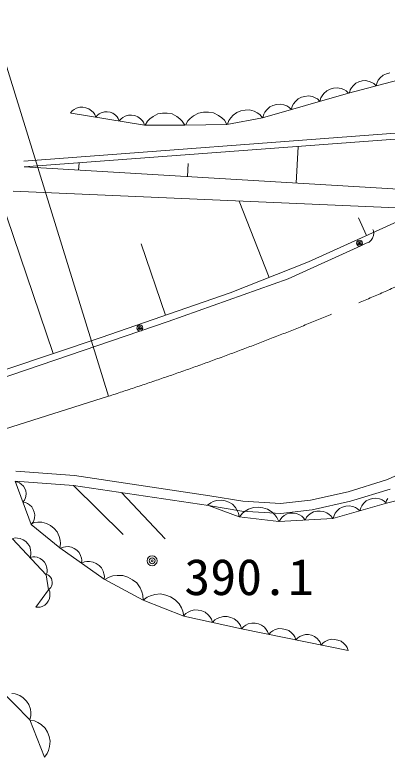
# Model space of a CAD drawing. Units: millimetres, scale not verified. Extents: x 40000 to 680000, y 20000 to 380000.
# Drawn here: x 164562 to 183370, y 281112 to 318580 of the extents above; entities that cross this region are included whole.
import ezdxf
from ezdxf.enums import TextEntityAlignment as Align

# ---------------------------------------------------------------- set-up
doc = ezdxf.new("R2010")
doc.units = ezdxf.units.MM
doc.header["$LTSCALE"] = 1000
doc.linetypes.add('CHAIN', pattern=[18.5, 12, -1.5, 3.5, -1.5])
for name, color, linetype, lineweight in [('M-BGD', 7, 'Continuous', 13), ('M-BMK', 2, 'CHAIN', 13), ('M-STR-HTXT', 7, 'Continuous', 13)]:
    doc.layers.add(name, color=color, linetype=linetype, lineweight=lineweight)
doc.styles.add('ＭＳ ゴシック', font='')
doc.styles.get('ＭＳ ゴシック').set_extended_font_data('MS Gothic')

msp = doc.modelspace()

# ---------------------------------------------------------------- linework, layer by layer
at = {"layer": 'M-BGD'}
for p, q in [((185613, 315748), (181419, 314625)), ((183166, 315528), (183016, 315394)), ((183332, 315603), (183166, 315528)), ((183506, 315650), (183332, 315603)), ((181790, 315130), (181650, 315005)), ((181945, 315200), (181790, 315130)), ((182108, 315244), (181945, 315200)), ((182277, 315260), (182108, 315244)), ((182461, 315223), (182277, 315260)), ((182591, 315171), (182461, 315223)), ((182694, 315111), (182591, 315171)), ((182811, 314998), (182694, 315111)), ((182859, 315166), (182811, 314998)), ((182923, 315276), (182859, 315166)), ((183016, 315394), (182923, 315276)), ((180323, 314750), (180175, 314614)), ((180488, 314828), (180323, 314750)), ((180661, 314877), (180488, 314828)), ((180842, 314897), (180661, 314877)), ((181040, 314860), (180842, 314897)), ((181180, 314806), (181040, 314860)), ((181291, 314744), (181180, 314806)), ((181419, 314625), (181291, 314744)), ((181504, 314792), (181459, 314635)), ((181563, 314895), (181504, 314792)), ((181650, 315005), (181563, 314895)), ((181419, 314625), (177076, 313389)), ((179045, 314417), (178880, 314339)), ((179218, 314466), (179045, 314417)), ((179400, 314487), (179218, 314466)), ((179597, 314450), (179400, 314487)), ((179737, 314396), (179597, 314450)), ((179849, 314334), (179737, 314396)), ((180022, 314383), (179976, 314214)), ((180084, 314494), (180022, 314383)), ((180175, 314614), (180084, 314494)), ((177602, 314007), (177438, 313929)), ((177776, 314056), (177602, 314007)), ((177957, 314076), (177776, 314056)), ((178155, 314039), (177957, 314076)), ((178295, 313985), (178155, 314039)), ((178406, 313923), (178295, 313985)), ((178641, 314084), (178579, 313973)), ((178732, 314203), (178641, 314084)), ((178880, 314339), (178732, 314203)), ((179976, 314214), (179849, 314334)), ((167466, 313737), (167369, 313621)), ((171120, 313015), (167413, 313614)), ((167556, 313801), (167466, 313737)), ((167671, 313862), (167556, 313801)), ((167837, 313914), (167671, 313862)), ((167996, 313915), (167837, 313914)), ((168150, 313890), (167996, 313915)), ((168299, 313839), (168150, 313890)), ((168441, 313737), (168299, 313839)), ((168531, 313644), (168441, 313737)), ((168596, 313554), (168531, 313644)), ((168931, 313636), (168825, 313580)), ((169085, 313684), (168931, 313636)), ((169231, 313685), (169085, 313684)), ((169373, 313662), (169231, 313685)), ((169511, 313615), (169373, 313662)), ((169642, 313521), (169511, 313615)), ((172022, 313615), (171782, 313575)), ((172262, 313615), (172022, 313615)), ((172502, 313575), (172262, 313615)), ((173840, 313615), (173591, 313485)), ((174092, 313661), (173840, 313615)), ((174344, 313666), (174092, 313661)), ((174596, 313628), (174344, 313666)), ((174850, 313507), (174596, 313628)), ((175780, 313659), (175587, 313513)), ((175985, 313734), (175780, 313659)), ((176198, 313774), (175985, 313734)), ((176417, 313778), (176198, 313774)), ((176649, 313712), (176417, 313778)), ((176810, 313632), (176649, 313712)), ((176936, 313546), (176810, 313632)), ((177198, 313673), (177136, 313562)), ((177289, 313793), (177198, 313673)), ((177438, 313929), (177289, 313793)), ((178534, 313804), (178406, 313923)), ((178579, 313973), (178534, 313804)), ((168652, 313414), (168596, 313554)), ((168742, 313521), (168652, 313414)), ((168825, 313580), (168742, 313521)), ((169725, 313435), (169642, 313521)), ((169785, 313352), (169725, 313435)), ((169837, 313222), (169785, 313352)), ((169934, 313338), (169837, 313222)), ((170024, 313403), (169934, 313338)), ((170139, 313463), (170024, 313403)), ((170305, 313515), (170139, 313463)), ((170463, 313516), (170305, 313515)), ((170617, 313491), (170463, 313516)), ((170767, 313440), (170617, 313491)), ((170909, 313338), (170767, 313440)), ((170999, 313245), (170909, 313338)), ((171064, 313155), (170999, 313245)), ((171382, 313335), (171262, 313215)), ((171542, 313455), (171382, 313335)), ((171782, 313575), (171542, 313455)), ((172742, 313455), (172502, 313575)), ((172902, 313335), (172742, 313455)), ((173022, 313215), (172902, 313335)), ((173425, 313356), (173301, 313228)), ((173591, 313485), (173425, 313356)), ((175021, 313384), (174850, 313507)), ((175149, 313260), (175021, 313384)), ((175279, 313052), (175149, 313260)), ((177076, 313389), (175279, 313052)), ((175380, 313254), (175307, 313057)), ((175466, 313380), (175380, 313254)), ((175587, 313513), (175466, 313380)), ((177076, 313389), (176936, 313546)), ((177136, 313562), (177091, 313393)), ((165015, 311201), (191414, 313182)), ((165038, 310901), (191437, 312883)), ((171120, 313015), (171064, 313155)), ((173142, 313015), (171120, 313015)), ((171262, 313215), (171142, 313015)), ((173142, 313015), (173022, 313215)), ((175279, 313052), (173142, 313015)), ((173301, 313228), (173179, 313015)), ((178770, 310088), (178880, 311941)), ((167784, 310739), (167806, 311109)), ((173277, 310413), (173317, 311080)), ((187010, 309599), (165038, 310901)), ((164470, 309675), (185267, 308770)), ((166496, 301479), (163820, 309384)), ((177414, 305330), (175890, 309178)), ((185267, 308770), (179396, 306115)), ((182331, 307443), (181929, 308333)), ((182644, 307752), (182678, 307679)), ((182678, 307679), (182691, 307553)), ((182629, 307305), (182563, 307209)), ((182678, 307437), (182629, 307305)), ((182691, 307553), (182678, 307437)), ((172179, 303423), (170937, 307027)), ((182033, 306923), (178368, 305250)), ((182306, 307048), (182033, 306923)), ((182452, 307114), (182306, 307048)), ((182563, 307209), (182452, 307114)), ((179396, 306115), (175433, 304545)), ((178368, 305250), (172313, 303099)), ((175433, 304545), (168926, 302301)), ((172313, 303099), (159644, 298796)), ((168926, 302301), (164065, 300656)), ((183343, 295110), (185097, 295883)), ((164611, 295539), (167577, 295322)), ((167577, 295322), (174419, 294305)), ((165393, 292860), (164575, 295040)), ((164575, 295040), (167522, 294825)), ((164711, 294991), (164585, 295014)), ((164796, 294952), (164711, 294991)), ((164889, 294893), (164796, 294952)), ((164997, 294792), (164889, 294893)), ((181394, 294511), (183343, 295110)), ((165064, 294677), (164997, 294792)), ((165110, 294553), (165064, 294677)), ((165136, 294422), (165110, 294553)), ((167522, 294825), (174338, 293812)), ((170031, 292343), (167522, 294825)), ((179505, 294091), (181394, 294511)), ((181522, 294027), (183517, 294641)), ((185905, 294584), (183336, 293927)), ((165051, 294084), (165090, 294169)), ((165090, 294169), (165120, 294275)), ((165120, 294275), (165136, 294422)), ((169955, 294463), (172148, 292128)), ((174419, 294305), (176083, 294033)), ((182628, 294161), (182467, 294115)), ((182798, 294180), (182628, 294161)), ((182982, 294146), (182798, 294180)), ((183113, 294096), (182982, 294146)), ((183396, 294173), (183336, 294071)), ((164971, 293984), (165051, 294084)), ((165109, 293959), (164971, 293984)), ((165201, 293917), (165109, 293959)), ((165303, 293852), (165201, 293917)), ((165421, 293742), (165303, 293852)), ((174457, 293949), (174302, 293825)), ((175898, 293239), (174338, 293812)), ((174338, 293812), (176026, 293536)), ((174587, 294010), (174457, 293949)), ((174750, 294059), (174587, 294010)), ((174977, 294084), (174750, 294059)), ((175180, 294046), (174977, 294084)), ((175372, 293976), (175180, 294046)), ((175551, 293874), (175372, 293976)), ((175708, 293708), (175551, 293874)), ((176083, 294033), (177978, 293915)), ((177978, 293915), (179505, 294091)), ((179588, 293597), (181522, 294027)), ((183336, 293927), (180618, 293150)), ((181282, 293777), (181121, 293730)), ((181452, 293796), (181282, 293777)), ((181636, 293761), (181452, 293796)), ((181767, 293711), (181636, 293761)), ((182090, 293803), (182032, 293700)), ((182175, 293915), (182090, 293803)), ((182313, 294042), (182175, 293915)), ((182467, 294115), (182313, 294042)), ((183217, 294038), (183113, 294096)), ((183336, 293927), (183217, 294038)), ((183336, 294071), (183289, 293915)), ((165494, 293616), (165421, 293742)), ((165544, 293481), (165494, 293616)), ((165572, 293338), (165544, 293481)), ((175800, 293565), (175708, 293708)), ((175861, 293434), (175800, 293565)), ((175898, 293239), (175861, 293434)), ((176057, 293422), (175914, 293238)), ((176026, 293536), (177991, 293413)), ((176190, 293527), (176057, 293422)), ((176363, 293627), (176190, 293527)), ((176616, 293718), (176363, 293627)), ((176859, 293729), (176616, 293718)), ((177097, 293701), (176859, 293729)), ((177331, 293632), (177097, 293701)), ((177555, 293485), (177331, 293632)), ((177699, 293347), (177555, 293485)), ((177991, 293413), (179588, 293597)), ((178317, 293388), (178166, 293302)), ((178472, 293423), (178317, 293388)), ((178627, 293431), (178472, 293423)), ((178785, 293414), (178627, 293431)), ((178945, 293344), (178785, 293414)), ((179483, 293396), (179375, 293306)), ((179646, 293489), (179483, 293396)), ((179812, 293526), (179646, 293489)), ((179980, 293535), (179812, 293526)), ((180149, 293517), (179980, 293535)), ((180321, 293442), (180149, 293517)), ((180438, 293364), (180321, 293442)), ((180744, 293419), (180686, 293315)), ((180828, 293530), (180744, 293419)), ((180967, 293657), (180828, 293530)), ((181121, 293730), (180967, 293657)), ((181871, 293653), (181767, 293711)), ((181990, 293542), (181871, 293653)), ((182032, 293700), (181990, 293542)), ((165480, 292970), (165522, 293063)), ((165522, 293063), (165555, 293178)), ((165555, 293178), (165572, 293338)), ((177900, 293001), (175898, 293239)), ((177804, 293213), (177699, 293347)), ((177900, 293001), (177804, 293213)), ((180618, 293150), (177900, 293001)), ((177993, 293136), (177922, 293002)), ((178066, 293218), (177993, 293136)), ((178166, 293302), (178066, 293218)), ((179053, 293272), (178945, 293344)), ((179135, 293199), (179053, 293272)), ((179220, 293073), (179135, 293199)), ((179296, 293217), (179220, 293073)), ((179375, 293306), (179296, 293217)), ((180526, 293285), (180438, 293364)), ((180618, 293150), (180526, 293285)), ((180686, 293315), (180644, 293157)), ((165570, 292961), (165362, 292885)), ((165393, 292860), (165480, 292970)), ((166834, 291684), (165393, 292860)), ((165731, 292977), (165570, 292961)), ((165921, 292969), (165731, 292977)), ((166169, 292913), (165921, 292969)), ((166370, 292799), (166169, 292913)), ((166547, 292654), (166370, 292799)), ((166699, 292481), (166547, 292654)), ((166804, 292248), (166699, 292481)), ((164590, 292175), (164441, 292143)), ((166151, 290319), (164444, 292140)), ((164700, 292171), (164590, 292175)), ((164828, 292148), (164700, 292171)), ((164991, 292088), (164828, 292148)), ((165117, 291992), (164991, 292088)), ((165224, 291878), (165117, 291992)), ((165312, 291747), (165224, 291878)), ((166850, 292064), (166804, 292248)), ((166834, 291684), (166866, 291904)), ((166866, 291904), (166850, 292064)), ((165361, 291579), (165312, 291747)), ((165376, 291450), (165361, 291579)), ((169072, 290091), (166834, 291684)), ((167012, 291718), (166873, 291657)), ((167120, 291736), (167012, 291718)), ((167250, 291739), (167120, 291736)), ((167423, 291712), (167250, 291739)), ((167565, 291643), (167423, 291712)), ((167692, 291552), (167565, 291643)), ((167804, 291441), (167692, 291552)), ((165331, 291194), (165372, 291340)), ((165467, 291224), (165331, 291194)), ((165372, 291340), (165376, 291450)), ((165569, 291220), (165467, 291224)), ((165687, 291200), (165569, 291220)), ((165838, 291144), (165687, 291200)), ((165954, 291055), (165838, 291144)), ((167886, 291287), (167804, 291441)), ((167925, 291163), (167886, 291287)), ((167944, 291054), (167925, 291163)), ((166053, 290950), (165954, 291055)), ((166134, 290829), (166053, 290950)), ((166180, 290674), (166134, 290829)), ((167932, 290903), (167944, 291054)), ((168081, 290968), (167932, 290903)), ((168199, 290988), (168081, 290968)), ((168339, 290991), (168199, 290988)), ((168524, 290962), (168339, 290991)), ((168677, 290888), (168524, 290962)), ((168814, 290790), (168677, 290888)), ((168935, 290670), (168814, 290790)), ((166151, 290319), (166190, 290453)), ((166193, 290555), (166180, 290674)), ((166190, 290453), (166193, 290555)), ((169023, 290504), (168935, 290670)), ((169065, 290371), (169023, 290504)), ((166233, 290315), (166146, 290351)), ((166265, 289560), (166151, 290319)), ((166287, 290275), (166233, 290315)), ((166344, 290219), (166287, 290275)), ((166406, 290131), (166344, 290219)), ((166436, 290039), (166406, 290131)), ((166450, 289944), (166436, 290039)), ((169085, 290254), (169065, 290371)), ((169072, 290091), (169085, 290254)), ((171045, 289029), (169072, 290091)), ((169328, 290203), (169108, 290072)), ((169507, 290257), (169328, 290203)), ((169725, 290289), (169507, 290257)), ((170020, 290280), (169725, 290289)), ((170273, 290194), (170020, 290280)), ((170506, 290069), (170273, 290194)), ((170717, 289905), (170506, 290069)), ((166337, 289619), (166377, 289674)), ((166377, 289674), (166415, 289744)), ((166415, 289744), (166449, 289846)), ((166449, 289846), (166450, 289944)), ((170887, 289664), (170717, 289905)), ((170979, 289464), (170887, 289664)), ((165620, 288687), (166265, 289560)), ((166265, 289560), (166337, 289619)), ((166323, 289454), (166274, 289572)), ((166312, 289106), (166338, 289251)), ((166337, 289361), (166323, 289454)), ((166338, 289251), (166337, 289361)), ((171033, 289285), (170979, 289464)), ((171045, 289029), (171033, 289285)), ((171417, 289262), (171246, 289187)), ((171629, 289321), (171417, 289262)), ((171922, 289349), (171629, 289321)), ((172184, 289294), (171922, 289349)), ((172431, 289198), (172184, 289294)), ((166077, 288787), (166173, 288880)), ((166173, 288880), (166252, 288987)), ((166252, 288987), (166312, 289106)), ((171246, 289187), (171043, 289030)), ((173094, 288232), (171045, 289029)), ((172661, 289061), (172431, 289198)), ((172859, 288843), (172661, 289061)), ((165620, 288687), (165748, 288675)), ((165748, 288675), (165840, 288689)), ((165840, 288689), (165946, 288721)), ((165946, 288721), (166077, 288787)), ((172975, 288656), (172859, 288843)), ((173050, 288485), (172975, 288656)), ((173644, 288541), (173449, 288492)), ((173827, 288531), (173644, 288541)), ((174002, 288492), (173827, 288531)), ((173094, 288232), (173050, 288485)), ((173205, 288361), (173085, 288234)), ((176015, 287587), (173094, 288232)), ((173313, 288430), (173205, 288361)), ((173449, 288492), (173313, 288430)), ((174172, 288424), (174002, 288492)), ((174328, 288298), (174172, 288424)), ((174426, 288184), (174328, 288298)), ((174494, 288077), (174426, 288184)), ((174914, 288168), (174777, 288106)), ((175109, 288217), (174914, 288168)), ((175291, 288208), (175109, 288217)), ((175467, 288169), (175291, 288208)), ((175636, 288101), (175467, 288169)), ((174550, 287911), (174494, 288077)), ((174670, 288038), (174550, 287911)), ((174777, 288106), (174670, 288038)), ((175793, 287974), (175636, 288101)), ((175891, 287860), (175793, 287974)), ((175959, 287753), (175891, 287860)), ((176015, 287587), (175959, 287753)), ((176222, 287774), (176123, 287708)), ((176349, 287833), (176222, 287774)), ((176530, 287882), (176349, 287833)), ((176700, 287876), (176530, 287882)), ((176865, 287842), (176700, 287876)), ((177024, 287781), (176865, 287842)), ((177172, 287665), (177024, 287781)), ((176123, 287708), (176013, 287588)), ((181401, 286487), (176015, 287587)), ((177265, 287561), (177172, 287665)), ((177330, 287462), (177265, 287561)), ((177384, 287308), (177330, 287462)), ((177495, 287428), (177384, 287308)), ((177594, 287493), (177495, 287428)), ((177720, 287553), (177594, 287493)), ((177902, 287602), (177720, 287553)), ((178072, 287596), (177902, 287602)), ((178237, 287562), (178072, 287596)), ((178396, 287501), (178237, 287562)), ((178543, 287385), (178396, 287501)), ((178636, 287280), (178543, 287385)), ((178702, 287181), (178636, 287280)), ((178756, 287027), (178702, 287181)), ((178859, 287139), (178756, 287027)), ((178951, 287200), (178859, 287139)), ((179068, 287256), (178951, 287200)), ((179236, 287301), (179068, 287256)), ((179395, 287295), (179236, 287301)), ((179547, 287264), (179395, 287295)), ((179695, 287207), (179547, 287264)), ((179832, 287100), (179695, 287207)), ((179919, 287002), (179832, 287100)), ((180366, 287013), (180239, 286953)), ((180547, 287062), (180366, 287013)), ((180717, 287056), (180547, 287062)), ((180882, 287022), (180717, 287056)), ((181041, 286961), (180882, 287022)), ((179979, 286910), (179919, 287002)), ((180030, 286767), (179979, 286910)), ((180140, 286888), (180030, 286767)), ((180239, 286953), (180140, 286888)), ((181189, 286845), (181041, 286961)), ((181282, 286740), (181189, 286845)), ((181347, 286641), (181282, 286740)), ((181401, 286487), (181347, 286641)), ((165322, 283003), (162810, 285514)), ((164584, 284301), (164405, 284327)), ((164813, 284225), (164584, 284301)), ((164991, 284098), (164813, 284225)), ((165144, 283945), (164991, 284098)), ((165271, 283767), (165144, 283945)), ((165347, 283538), (165271, 283767)), ((165373, 283359), (165347, 283538)), ((165373, 283207), (165373, 283359)), ((165322, 283003), (165373, 283207)), ((166056, 281112), (165322, 283003)), ((165562, 282937), (165332, 282977)), ((165717, 282869), (165562, 282937)), ((165887, 282763), (165717, 282869)), ((166086, 282583), (165887, 282763)), ((166210, 282374), (166086, 282583)), ((166297, 282150), (166210, 282374)), ((166346, 281912), (166297, 282150)), ((166321, 281644), (166346, 281912)), ((166199, 281297), (166267, 281452)), ((166267, 281452), (166321, 281644)), ((166056, 281112), (166199, 281297))]:
    msp.add_line(p, q, dxfattribs=at)
for centre, radius in [((181971, 307060), 150), ((181971, 307060), 90), ((181971, 307060), 30), ((170880, 302771), 150), ((170880, 302771), 90), ((170880, 302771), 30), ((171499, 291023), 250), ((171499, 291023), 150), ((171499, 291023), 50)]:
    msp.add_circle(centre, radius, dxfattribs=at)
at = {"layer": 'M-BMK'}
msp.add_line((169291, 299330), (159403, 296211), dxfattribs=at)
msp.add_arc((123257, 442091), 150000, 287.87222, 296.78209, dxfattribs=at)
at = {"layer": 'M-STR-HTXT'}
msp.add_line((160406, 328043), (169291, 299330), dxfattribs=at)

# ---------------------------------------------------------------- texts
at = {"layer": 'M-BGD', "style": 'ＭＳ ゴシック', "width": 1.05}
msp.add_text('390.1', height=1833, dxfattribs=at).set_placement((173124, 288742), align=Align.BOTTOM_LEFT)

doc.saveas('drawing.dxf')
